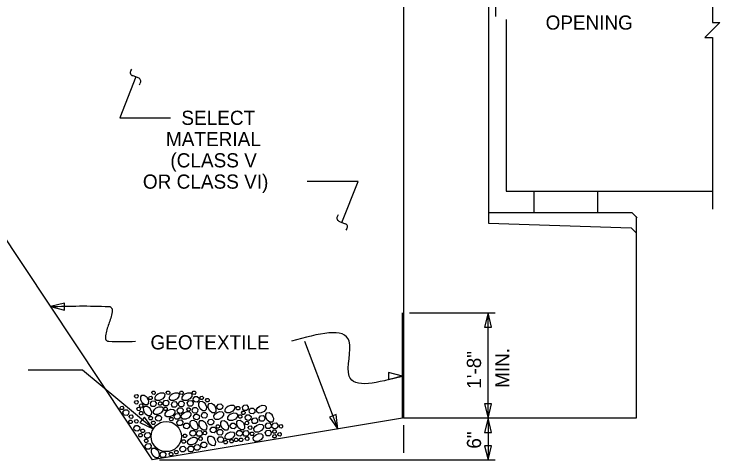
# Model space of a CAD drawing. Extents: x 0 to 2289, y 0 to 839.
# Drawn here: x 588.3 to 650.8, y 347.6 to 387.1 of the extents above; entities that cross this region are included whole.
import ezdxf

# ---------------------------------------------------------------- set-up
doc = ezdxf.new("R2010")
doc.units = 0
for name, color, linetype in [('Arrowhead Terminators', 7, 'Continuous'), ('Dimension Lines', 7, 'Continuous'), ('Mis Beam Bolsters', 7, 'Continuous'), ('Mis Object Lines', 7, 'Continuous'), ('Mis Object Lines CELL', 7, 'Continuous'), ('Miscellaneous Lines', 7, 'Continuous'), ('Plot Label', 7, 'Continuous'), ('Text CELL', 7, 'Continuous'), ('User Information Notes CELL', 7, 'Continuous')]:
    doc.layers.add(name, color=color, linetype=linetype)

# ---------------------------------------------------------------- blocks, each defined once
blk = doc.blocks.new('AH')
at = {"layer": 'Arrowhead Terminators'}
blk.add_lwpolyline([(0, 0), (-1.25, 0.3125), (-1.25, -0.3125)], close=True, dxfattribs=at)

msp = doc.modelspace()

# ---------------------------------------------------------------- linework, layer by layer
at = {"layer": 'Mis Beam Bolsters'}
for p, q in [((598.664, 382.078), (598.753, 382.239)), ((599.325, 381.452), (598.811, 381.654)), ((599.433, 380.856), (599.504, 380.974)), ((617.013, 369.346), (616.942, 369.229)), ((617.121, 368.75), (617.635, 368.548)), ((617.782, 368.124), (617.693, 367.963))]:
    msp.add_line(p, q, dxfattribs=at)
for points in [[(591.555, 361.216), (592.805, 360.903), (592.805, 361.528)], [(622.7, 355.067), (621.45, 355.379), (621.45, 354.754)], [(600.632, 350.384), (599.872, 351.424), (599.472, 350.944)], [(616.972, 350.378), (616.821, 351.657), (616.236, 351.435)]]:
    msp.add_lwpolyline(points, close=True, dxfattribs=at)
for centre, radius, start, end in [((598.89, 381.917), 0.276, 144.41215, 252.69773), ((599.246, 381.152), 0.311, 325.34371, 75.14258), ((617.2, 369.05), 0.311, 145.34371, 255.14258), ((617.556, 368.286), 0.276, 324.41215, 72.69773)]:
    msp.add_arc(centre, radius, start, end, dxfattribs=at)
at = {"layer": 'Mis Object Lines'}
for p, q in [((622.783, 402.801), (622.783, 351.346)), ((630.302, 402.801), (630.302, 368.61)), ((630.302, 369.55), (642.989, 369.55)), ((642.989, 369.55), (643.459, 369.08)), ((630.302, 368.61), (642.908, 368.17)), ((642.908, 368.17), (643.378, 367.7))]:
    msp.add_line(p, q, dxfattribs=at)
msp.add_circle((601.8, 349.71), 1.336, dxfattribs=at)
at = {"layer": 'Mis Object Lines CELL'}
for p, q in [((634.301, 371.427), (634.301, 369.547)), ((639.94, 371.427), (639.94, 369.547))]:
    msp.add_line(p, q, dxfattribs=at)
at = {"layer": 'Miscellaneous Lines'}
for p, q in [((563.071, 404.098), (600.57, 347.644)), ((622.7, 351.332), (622.7, 360.646)), ((622.7, 351.332), (600.57, 347.644))]:
    msp.add_line(p, q, dxfattribs=at)
at = {"layer": 'Plot Label'}
for p, q in [((630.928, 397.396), (630.928, 386.894)), ((623.325, 360.646), (630.893, 360.646)), ((630.266, 351.346), (630.266, 360.646)), ((614.023, 358.144), (616.972, 350.378)), ((630.266, 351.332), (630.266, 347.644)), ((622.783, 350.721), (622.783, 348.269)), ((601.195, 347.644), (630.891, 347.644))]:
    msp.add_line(p, q, dxfattribs=at)
for points in [[(599.104, 381.539), (597.686, 377.926), (602.168, 377.926)], [(617.342, 368.663), (618.76, 372.277), (614.278, 372.277)], [(600.632, 350.384), (594.389, 355.587), (589.586, 355.587)], [(598.999, 353.295), (599.083, 353.414), (599.217, 353.422), (599.311, 353.325), (599.297, 353.19), (599.214, 353.121), (599.082, 353.13), (599.019, 353.191), (598.999, 353.295)], [(600.128, 353.137), (600.232, 352.875), (600.211, 352.634), (600.102, 352.52), (599.907, 352.523), (599.685, 352.697), (599.551, 352.965), (599.546, 353.218), (599.647, 353.361), (599.849, 353.374), (600.029, 353.259), (600.134, 353.126)], [(600.248, 353.15), (600.332, 353.27), (600.466, 353.278), (600.56, 353.181), (600.546, 353.045), (600.463, 352.976), (600.331, 352.986), (600.268, 353.046), (600.248, 353.15)], [(600.522, 353.613), (600.606, 353.733), (600.741, 353.74), (600.834, 353.644), (600.82, 353.508), (600.737, 353.439), (600.605, 353.449), (600.543, 353.509), (600.522, 353.613)], [(601.045, 353.483), (601.307, 353.587), (601.548, 353.566), (601.662, 353.457), (601.659, 353.262), (601.485, 353.04), (601.217, 352.906), (600.964, 352.901), (600.821, 353.003), (600.808, 353.204), (600.923, 353.384), (601.056, 353.49)], [(601.807, 353.613), (601.892, 353.733), (602.026, 353.74), (602.119, 353.644), (602.105, 353.508), (602.023, 353.439), (601.89, 353.449), (601.828, 353.509), (601.808, 353.613)], [(602.313, 353.483), (602.575, 353.587), (602.816, 353.566), (602.93, 353.457), (602.927, 353.262), (602.753, 353.04), (602.485, 352.906), (602.232, 352.901), (602.089, 353.003), (602.076, 353.204), (602.191, 353.384), (602.324, 353.49)], [(602.99, 353.613), (603.074, 353.733), (603.208, 353.74), (603.301, 353.644), (603.288, 353.508), (603.205, 353.439), (603.072, 353.449), (603.01, 353.509), (602.99, 353.613)], [(603.444, 353.483), (603.706, 353.587), (603.947, 353.566), (604.061, 353.457), (604.058, 353.262), (603.884, 353.04), (603.616, 352.906), (603.363, 352.901), (603.22, 353.003), (603.207, 353.204), (603.322, 353.384), (603.455, 353.49)], [(604.104, 353.613), (604.188, 353.733), (604.322, 353.74), (604.415, 353.644), (604.402, 353.508), (604.319, 353.439), (604.186, 353.449), (604.124, 353.509), (604.104, 353.613)], [(604.772, 353.15), (604.856, 353.27), (604.99, 353.278), (605.083, 353.181), (605.07, 353.045), (604.987, 352.976), (604.855, 352.986), (604.792, 353.046), (604.772, 353.15)], [(598.999, 352.76), (599.083, 352.879), (599.217, 352.887), (599.311, 352.79), (599.297, 352.655), (599.214, 352.586), (599.082, 352.595), (599.019, 352.656), (598.999, 352.76)], [(600.396, 352.655), (600.536, 352.855), (600.76, 352.867), (600.915, 352.706), (600.893, 352.48), (600.754, 352.365), (600.534, 352.381), (600.43, 352.482), (600.396, 352.655)], [(601.102, 352.658), (601.186, 352.778), (601.32, 352.786), (601.413, 352.689), (601.4, 352.553), (601.317, 352.484), (601.185, 352.494), (601.122, 352.554), (601.102, 352.658)], [(601.515, 352.711), (601.656, 352.91), (601.879, 352.923), (602.035, 352.762), (602.012, 352.536), (601.874, 352.421), (601.653, 352.437), (601.549, 352.538), (601.516, 352.711)], [(602.251, 352.59), (602.391, 352.79), (602.615, 352.802), (602.77, 352.641), (602.748, 352.415), (602.61, 352.3), (602.389, 352.316), (602.285, 352.417), (602.251, 352.59)], [(602.872, 352.644), (603.012, 352.844), (603.236, 352.856), (603.391, 352.695), (603.369, 352.469), (603.231, 352.354), (603.01, 352.37), (602.906, 352.471), (602.872, 352.644)], [(603.663, 352.682), (603.803, 352.881), (604.027, 352.894), (604.182, 352.733), (604.159, 352.507), (604.021, 352.392), (603.801, 352.408), (603.697, 352.509), (603.663, 352.682)], [(604.182, 353.046), (604.322, 353.245), (604.546, 353.258), (604.701, 353.097), (604.679, 352.871), (604.54, 352.756), (604.32, 352.772), (604.216, 352.873), (604.182, 353.046)], [(605.251, 352.596), (605.355, 352.334), (605.334, 352.093), (605.226, 351.979), (605.03, 351.983), (604.808, 352.156), (604.674, 352.425), (604.67, 352.677), (604.771, 352.82), (604.972, 352.833), (605.152, 352.718), (605.258, 352.586)], [(605.286, 352.945), (605.37, 353.064), (605.504, 353.072), (605.598, 352.975), (605.584, 352.84), (605.501, 352.771), (605.369, 352.78), (605.306, 352.841), (605.286, 352.945)], [(606.092, 352.416), (606.196, 352.154), (606.175, 351.914), (606.066, 351.799), (605.871, 351.803), (605.649, 351.977), (605.515, 352.245), (605.51, 352.498), (605.611, 352.64), (605.813, 352.654), (605.993, 352.538), (606.098, 352.406)], [(597.714, 352.264), (597.798, 352.383), (597.932, 352.391), (598.026, 352.294), (598.012, 352.159), (597.929, 352.09), (597.797, 352.099), (597.734, 352.16), (597.714, 352.264)], [(597.973, 351.866), (598.113, 352.065), (598.336, 352.078), (598.492, 351.916), (598.469, 351.691), (598.331, 351.576), (598.11, 351.592), (598.007, 351.692), (597.973, 351.866)], [(599.202, 352.169), (599.286, 352.289), (599.42, 352.297), (599.514, 352.2), (599.5, 352.064), (599.417, 351.995), (599.285, 352.005), (599.222, 352.065), (599.202, 352.169)], [(599.423, 352.465), (599.507, 352.584), (599.642, 352.592), (599.735, 352.495), (599.721, 352.36), (599.639, 352.291), (599.506, 352.3), (599.444, 352.361), (599.424, 352.464)], [(600.383, 352.171), (600.487, 351.909), (600.466, 351.668), (600.357, 351.554), (600.162, 351.557), (599.94, 351.731), (599.806, 351.999), (599.802, 352.252), (599.903, 352.394), (600.104, 352.408), (600.284, 352.292), (600.39, 352.16)], [(600.898, 352.243), (601.16, 352.347), (601.401, 352.327), (601.515, 352.218), (601.512, 352.022), (601.338, 351.8), (601.07, 351.666), (600.817, 351.662), (600.675, 351.763), (600.661, 351.964), (600.777, 352.145), (600.909, 352.25)], [(601.579, 352.182), (601.663, 352.301), (601.798, 352.309), (601.891, 352.212), (601.877, 352.077), (601.794, 352.008), (601.662, 352.017), (601.6, 352.078), (601.579, 352.182)], [(601.942, 352.028), (602.204, 352.132), (602.445, 352.111), (602.559, 352.003), (602.556, 351.807), (602.382, 351.585), (602.114, 351.451), (601.861, 351.447), (601.719, 351.548), (601.705, 351.749), (601.821, 351.93), (601.953, 352.035)], [(602.772, 352.054), (602.912, 352.253), (603.136, 352.266), (603.291, 352.105), (603.269, 351.879), (603.131, 351.764), (602.91, 351.78), (602.806, 351.881), (602.772, 352.054)], [(603.622, 352.136), (603.706, 352.255), (603.84, 352.263), (603.933, 352.166), (603.92, 352.031), (603.837, 351.962), (603.704, 351.971), (603.642, 352.032), (603.622, 352.136)], [(604.081, 352.084), (604.221, 352.283), (604.445, 352.296), (604.6, 352.135), (604.577, 351.909), (604.439, 351.794), (604.219, 351.81), (604.115, 351.911), (604.081, 352.084)], [(606.278, 352.391), (606.418, 352.59), (606.642, 352.603), (606.798, 352.442), (606.775, 352.216), (606.637, 352.101), (606.416, 352.117), (606.312, 352.218), (606.279, 352.391)], [(607.236, 352.392), (607.498, 352.496), (607.738, 352.475), (607.853, 352.366), (607.849, 352.171), (607.676, 351.949), (607.407, 351.815), (607.154, 351.81), (607.012, 351.912), (606.999, 352.113), (607.114, 352.293), (607.246, 352.399)], [(607.997, 352.252), (608.081, 352.371), (608.215, 352.379), (608.309, 352.282), (608.295, 352.147), (608.212, 352.078), (608.08, 352.087), (608.017, 352.148), (607.997, 352.252)], [(608.538, 352.301), (608.678, 352.501), (608.902, 352.513), (609.057, 352.352), (609.035, 352.126), (608.897, 352.012), (608.676, 352.028), (608.572, 352.128), (608.538, 352.301)], [(609.124, 352.025), (609.264, 352.224), (609.488, 352.237), (609.643, 352.075), (609.621, 351.85), (609.483, 351.735), (609.262, 351.751), (609.158, 351.851), (609.124, 352.025)], [(610.029, 352.372), (610.291, 352.476), (610.532, 352.455), (610.646, 352.346), (610.642, 352.151), (610.469, 351.929), (610.2, 351.795), (609.948, 351.791), (609.805, 351.892), (609.792, 352.093), (609.907, 352.273), (610.039, 352.379)], [(598.534, 351.492), (598.618, 351.612), (598.752, 351.619), (598.846, 351.523), (598.832, 351.387), (598.749, 351.318), (598.617, 351.328), (598.555, 351.388), (598.534, 351.492)], [(599.423, 351.8), (599.507, 351.92), (599.642, 351.928), (599.735, 351.831), (599.721, 351.695), (599.639, 351.626), (599.506, 351.636), (599.444, 351.696), (599.424, 351.8)], [(600.272, 351.358), (600.356, 351.477), (600.49, 351.485), (600.584, 351.388), (600.57, 351.253), (600.487, 351.184), (600.355, 351.193), (600.292, 351.254), (600.272, 351.358)], [(600.856, 351.366), (600.996, 351.565), (601.22, 351.578), (601.375, 351.416), (601.353, 351.191), (601.215, 351.076), (600.994, 351.092), (600.89, 351.192), (600.856, 351.366)], [(602.508, 351.527), (602.649, 351.726), (602.872, 351.739), (603.028, 351.578), (603.005, 351.352), (602.867, 351.237), (602.646, 351.253), (602.542, 351.354), (602.509, 351.527)], [(603.366, 351.817), (603.628, 351.92), (603.868, 351.9), (603.983, 351.791), (603.979, 351.596), (603.805, 351.374), (603.537, 351.239), (603.284, 351.235), (603.142, 351.336), (603.128, 351.538), (603.244, 351.718), (603.376, 351.823)], [(604.213, 351.488), (604.353, 351.687), (604.576, 351.7), (604.732, 351.538), (604.709, 351.313), (604.571, 351.198), (604.35, 351.214), (604.246, 351.314), (604.213, 351.488)], [(604.905, 351.639), (605.045, 351.838), (605.268, 351.851), (605.424, 351.69), (605.401, 351.464), (605.263, 351.349), (605.042, 351.365), (604.938, 351.466), (604.905, 351.639)], [(606.251, 351.811), (606.513, 351.915), (606.754, 351.894), (606.868, 351.785), (606.864, 351.59), (606.691, 351.368), (606.423, 351.234), (606.17, 351.229), (606.027, 351.33), (606.014, 351.532), (606.129, 351.712), (606.262, 351.817)], [(607.476, 351.704), (607.738, 351.808), (607.978, 351.787), (608.093, 351.678), (608.089, 351.483), (607.915, 351.261), (607.647, 351.127), (607.394, 351.122), (607.252, 351.223), (607.238, 351.425), (607.354, 351.605), (607.486, 351.71)], [(608.186, 351.515), (608.27, 351.634), (608.404, 351.642), (608.497, 351.545), (608.484, 351.41), (608.401, 351.341), (608.268, 351.35), (608.206, 351.411), (608.186, 351.515)], [(608.46, 351.823), (608.544, 351.943), (608.678, 351.95), (608.771, 351.854), (608.758, 351.718), (608.675, 351.649), (608.542, 351.659), (608.48, 351.719), (608.46, 351.823)], [(608.778, 351.428), (608.918, 351.627), (609.142, 351.64), (609.297, 351.478), (609.275, 351.253), (609.137, 351.138), (608.916, 351.154), (608.812, 351.254), (608.778, 351.427)], [(610.008, 351.356), (610.148, 351.555), (610.371, 351.568), (610.527, 351.407), (610.504, 351.181), (610.366, 351.066), (610.145, 351.082), (610.042, 351.183), (610.008, 351.356)], [(611.18, 351.588), (611.283, 351.326), (611.263, 351.086), (611.154, 350.971), (610.959, 350.975), (610.737, 351.149), (610.603, 351.417), (610.598, 351.67), (610.699, 351.812), (610.901, 351.826), (611.081, 351.71), (611.186, 351.578)], [(598.486, 351.033), (598.57, 351.152), (598.704, 351.16), (598.798, 351.063), (598.784, 350.928), (598.701, 350.859), (598.569, 350.868), (598.506, 350.929), (598.486, 351.033)], [(598.996, 351.081), (599.08, 351.2), (599.214, 351.208), (599.308, 351.111), (599.294, 350.976), (599.211, 350.907), (599.079, 350.917), (599.017, 350.977), (598.996, 351.081)], [(600.504, 350.954), (600.588, 351.073), (600.722, 351.081), (600.815, 350.984), (600.802, 350.849), (600.719, 350.78), (600.586, 350.79), (600.524, 350.85), (600.504, 350.954)], [(602.092, 351.266), (602.176, 351.385), (602.31, 351.393), (602.403, 351.296), (602.39, 351.161), (602.307, 351.092), (602.174, 351.101), (602.112, 351.162), (602.092, 351.266)], [(602.746, 350.965), (602.886, 351.164), (603.11, 351.177), (603.266, 351.016), (603.243, 350.79), (603.105, 350.675), (602.884, 350.691), (602.78, 350.792), (602.747, 350.965)], [(603.332, 350.688), (603.472, 350.887), (603.696, 350.9), (603.851, 350.739), (603.829, 350.513), (603.691, 350.398), (603.47, 350.414), (603.366, 350.515), (603.332, 350.688)], [(604.504, 350.92), (604.608, 350.658), (604.587, 350.417), (604.478, 350.303), (604.283, 350.307), (604.061, 350.48), (603.927, 350.749), (603.923, 351.001), (604.024, 351.144), (604.225, 351.157), (604.405, 351.042), (604.511, 350.91)], [(605.285, 350.901), (605.389, 350.639), (605.368, 350.398), (605.259, 350.284), (605.064, 350.288), (604.842, 350.461), (604.708, 350.73), (604.703, 350.982), (604.805, 351.125), (605.006, 351.138), (605.186, 351.023), (605.292, 350.89)], [(605.478, 351.028), (605.618, 351.227), (605.842, 351.24), (605.997, 351.079), (605.975, 350.853), (605.836, 350.738), (605.616, 350.754), (605.512, 350.855), (605.478, 351.028)], [(607.203, 350.886), (607.307, 350.624), (607.286, 350.383), (607.177, 350.269), (606.982, 350.273), (606.76, 350.446), (606.626, 350.715), (606.621, 350.968), (606.723, 351.11), (606.924, 351.123), (607.104, 351.008), (607.21, 350.876)], [(607.455, 350.688), (607.595, 350.887), (607.818, 350.9), (607.974, 350.739), (607.951, 350.513), (607.813, 350.398), (607.592, 350.414), (607.488, 350.515), (607.455, 350.688)], [(608.626, 350.92), (608.73, 350.658), (608.709, 350.417), (608.601, 350.303), (608.405, 350.307), (608.183, 350.48), (608.049, 350.749), (608.045, 351.001), (608.146, 351.144), (608.347, 351.157), (608.528, 351.042), (608.633, 350.91)], [(608.768, 350.932), (608.852, 351.052), (608.986, 351.059), (609.08, 350.963), (609.066, 350.827), (608.983, 350.758), (608.851, 350.768), (608.788, 350.828), (608.768, 350.932)], [(609.364, 351.151), (609.504, 351.35), (609.728, 351.363), (609.883, 351.201), (609.861, 350.976), (609.722, 350.861), (609.502, 350.877), (609.398, 350.977), (609.364, 351.151)], [(609.787, 350.689), (610.049, 350.792), (610.29, 350.772), (610.404, 350.663), (610.4, 350.468), (610.227, 350.246), (609.959, 350.111), (609.706, 350.107), (609.563, 350.208), (609.55, 350.41), (609.665, 350.59), (609.798, 350.695)], [(610.568, 350.707), (610.708, 350.906), (610.932, 350.919), (611.087, 350.758), (611.065, 350.532), (610.927, 350.417), (610.706, 350.433), (610.602, 350.534), (610.568, 350.707)], [(611.144, 350.698), (611.284, 350.898), (611.508, 350.91), (611.664, 350.749), (611.641, 350.523), (611.503, 350.408), (611.282, 350.424), (611.178, 350.525), (611.145, 350.698)], [(598.932, 350.483), (599.072, 350.682), (599.296, 350.695), (599.451, 350.534), (599.429, 350.308), (599.291, 350.193), (599.07, 350.209), (598.966, 350.31), (598.932, 350.483)], [(599.565, 350.243), (599.649, 350.363), (599.783, 350.371), (599.876, 350.274), (599.863, 350.138), (599.78, 350.069), (599.648, 350.079), (599.585, 350.14), (599.565, 350.243)], [(603.893, 350.038), (604.033, 350.238), (604.256, 350.25), (604.412, 350.089), (604.389, 349.863), (604.251, 349.749), (604.03, 349.765), (603.927, 349.865), (603.893, 350.038)], [(604.469, 350.03), (604.609, 350.229), (604.833, 350.242), (604.988, 350.081), (604.965, 349.855), (604.827, 349.74), (604.607, 349.756), (604.503, 349.857), (604.469, 350.03)], [(605.055, 350.049), (605.139, 350.169), (605.273, 350.177), (605.367, 350.08), (605.353, 349.944), (605.27, 349.875), (605.138, 349.885), (605.075, 349.946), (605.055, 350.049)], [(605.693, 350.335), (605.834, 350.534), (606.057, 350.547), (606.213, 350.386), (606.19, 350.16), (606.052, 350.045), (605.831, 350.061), (605.727, 350.162), (605.694, 350.335)], [(606.214, 350.619), (606.298, 350.738), (606.432, 350.746), (606.525, 350.649), (606.512, 350.514), (606.429, 350.445), (606.296, 350.454), (606.234, 350.515), (606.214, 350.619)], [(606.285, 350.137), (606.425, 350.336), (606.649, 350.349), (606.804, 350.188), (606.782, 349.962), (606.644, 349.847), (606.423, 349.863), (606.319, 349.964), (606.285, 350.137)], [(608.015, 350.038), (608.155, 350.238), (608.379, 350.25), (608.534, 350.089), (608.512, 349.863), (608.374, 349.749), (608.153, 349.765), (608.049, 349.865), (608.015, 350.038)], [(608.591, 350.03), (608.731, 350.229), (608.955, 350.242), (609.11, 350.081), (609.088, 349.855), (608.95, 349.74), (608.729, 349.756), (608.625, 349.857), (608.591, 350.03)], [(609.059, 350.521), (609.143, 350.64), (609.278, 350.648), (609.371, 350.551), (609.357, 350.416), (609.275, 350.347), (609.142, 350.357), (609.08, 350.417), (609.06, 350.521)], [(610.563, 350.06), (610.703, 350.259), (610.926, 350.272), (611.082, 350.11), (611.059, 349.884), (610.921, 349.77), (610.7, 349.786), (610.597, 349.886), (610.563, 350.059)], [(611.217, 350.186), (611.301, 350.306), (611.435, 350.313), (611.529, 350.217), (611.515, 350.081), (611.432, 350.012), (611.3, 350.022), (611.237, 350.082), (611.217, 350.186)], [(611.782, 350.637), (611.866, 350.756), (612, 350.764), (612.093, 350.667), (612.08, 350.532), (611.997, 350.463), (611.864, 350.472), (611.802, 350.533), (611.782, 350.637)], [(599.365, 349.853), (599.449, 349.972), (599.583, 349.98), (599.676, 349.883), (599.663, 349.748), (599.58, 349.679), (599.447, 349.689), (599.385, 349.749), (599.365, 349.853)], [(599.883, 349.848), (600.024, 350.047), (600.247, 350.06), (600.403, 349.899), (600.38, 349.673), (600.242, 349.558), (600.021, 349.574), (599.917, 349.675), (599.884, 349.848)], [(603.3, 349.804), (603.384, 349.924), (603.518, 349.932), (603.612, 349.835), (603.598, 349.699), (603.515, 349.631), (603.383, 349.64), (603.32, 349.701), (603.3, 349.804)], [(603.924, 349.552), (604.186, 349.656), (604.427, 349.635), (604.541, 349.527), (604.538, 349.331), (604.364, 349.109), (604.096, 348.975), (603.843, 348.971), (603.701, 349.072), (603.687, 349.273), (603.803, 349.453), (603.935, 349.559)], [(604.673, 349.548), (604.757, 349.668), (604.891, 349.675), (604.984, 349.579), (604.971, 349.443), (604.888, 349.374), (604.755, 349.384), (604.693, 349.444), (604.673, 349.548)], [(606.051, 349.52), (606.155, 349.258), (606.134, 349.017), (606.025, 348.903), (605.83, 348.907), (605.608, 349.08), (605.474, 349.348), (605.47, 349.601), (605.571, 349.744), (605.772, 349.757), (605.952, 349.642), (606.058, 349.509)], [(606.348, 349.482), (606.488, 349.681), (606.711, 349.694), (606.867, 349.533), (606.844, 349.307), (606.706, 349.192), (606.485, 349.208), (606.381, 349.309), (606.348, 349.482)], [(607.234, 350.02), (607.496, 350.124), (607.736, 350.103), (607.851, 349.995), (607.847, 349.799), (607.674, 349.577), (607.405, 349.443), (607.152, 349.439), (607.01, 349.54), (606.997, 349.741), (607.112, 349.921), (607.244, 350.027)], [(607.825, 349.45), (607.909, 349.569), (608.043, 349.577), (608.137, 349.48), (608.123, 349.345), (608.04, 349.276), (607.908, 349.285), (607.846, 349.346), (607.825, 349.45)], [(608.259, 349.45), (608.343, 349.569), (608.478, 349.577), (608.571, 349.48), (608.557, 349.345), (608.474, 349.276), (608.342, 349.285), (608.28, 349.346), (608.259, 349.45)], [(608.795, 349.548), (608.879, 349.668), (609.013, 349.675), (609.106, 349.579), (609.093, 349.443), (609.01, 349.374), (608.878, 349.384), (608.815, 349.444), (608.795, 349.548)], [(609.228, 349.968), (609.312, 350.088), (609.447, 350.096), (609.54, 349.999), (609.526, 349.863), (609.444, 349.794), (609.311, 349.804), (609.249, 349.865), (609.229, 349.968)], [(609.736, 349.862), (609.998, 349.966), (610.239, 349.946), (610.353, 349.837), (610.349, 349.641), (610.176, 349.42), (609.908, 349.285), (609.655, 349.281), (609.512, 349.382), (609.499, 349.583), (609.614, 349.764), (609.747, 349.869)], [(611.217, 349.758), (611.301, 349.877), (611.435, 349.885), (611.529, 349.788), (611.515, 349.653), (611.432, 349.584), (611.3, 349.593), (611.237, 349.654), (611.217, 349.758)], [(611.663, 349.929), (611.747, 350.049), (611.881, 350.056), (611.974, 349.96), (611.961, 349.824), (611.878, 349.755), (611.745, 349.765), (611.683, 349.825), (611.663, 349.929)], [(599.873, 349.352), (599.957, 349.472), (600.092, 349.48), (600.185, 349.383), (600.171, 349.247), (600.089, 349.178), (599.956, 349.188), (599.894, 349.248), (599.873, 349.352)], [(599.946, 348.874), (600.086, 349.073), (600.31, 349.086), (600.465, 348.925), (600.443, 348.699), (600.304, 348.584), (600.084, 348.6), (599.98, 348.701), (599.946, 348.874)], [(603.194, 349.292), (603.278, 349.411), (603.412, 349.419), (603.505, 349.322), (603.492, 349.187), (603.409, 349.118), (603.276, 349.127), (603.214, 349.188), (603.194, 349.292)], [(604.268, 348.792), (604.408, 348.991), (604.631, 349.004), (604.787, 348.843), (604.764, 348.617), (604.626, 348.502), (604.405, 348.518), (604.301, 348.619), (604.268, 348.792)], [(604.867, 349.01), (605.007, 349.21), (605.231, 349.222), (605.386, 349.061), (605.363, 348.835), (605.225, 348.721), (605.005, 348.737), (604.901, 348.837), (604.867, 349.01)], [(606.898, 349.232), (606.982, 349.351), (607.117, 349.359), (607.21, 349.262), (607.196, 349.127), (607.113, 349.058), (606.981, 349.067), (606.919, 349.128), (606.898, 349.232)], [(607.422, 349.318), (607.506, 349.438), (607.641, 349.445), (607.734, 349.349), (607.72, 349.213), (607.637, 349.144), (607.505, 349.154), (607.443, 349.214), (607.422, 349.318)], [(601.079, 348.445), (601.183, 348.183), (601.162, 347.942), (601.053, 347.828), (600.858, 347.831), (600.636, 348.005), (600.502, 348.273), (600.497, 348.526), (600.598, 348.668), (600.8, 348.682), (600.98, 348.566), (601.086, 348.434)], [(601.247, 348.137), (601.387, 348.336), (601.611, 348.349), (601.766, 348.188), (601.744, 347.962), (601.606, 347.847), (601.385, 347.863), (601.281, 347.964), (601.247, 348.137)], [(602.071, 348.179), (602.155, 348.299), (602.289, 348.306), (602.382, 348.21), (602.369, 348.074), (602.286, 348.005), (602.153, 348.015), (602.091, 348.075), (602.071, 348.179)], [(602.542, 348.351), (602.626, 348.471), (602.76, 348.479), (602.853, 348.382), (602.84, 348.246), (602.757, 348.177), (602.624, 348.187), (602.562, 348.247), (602.542, 348.351)], [(603.002, 348.637), (603.142, 348.837), (603.365, 348.849), (603.521, 348.688), (603.498, 348.462), (603.36, 348.347), (603.139, 348.363), (603.036, 348.464), (603.002, 348.637)], [(603.724, 348.646), (603.864, 348.845), (604.088, 348.858), (604.243, 348.696), (604.221, 348.471), (604.083, 348.356), (603.862, 348.372), (603.758, 348.472), (603.724, 348.646)]]:
    msp.add_lwpolyline(points, dxfattribs=at)
for points in [[(591.555, 361.216), (596.721, 361.216), (596.808, 361.207), (596.879, 361.181), (596.973, 361.084), (597.009, 360.736), (596.721, 359.68), (596.433, 358.624), (596.469, 358.276), (596.564, 358.179), (596.634, 358.153), (596.721, 358.144), (599.075, 358.144)], [(622.7, 355.067), (617.977, 355.067), (617.977, 358.144), (612.891, 358.144)]]:
    msp.add_spline(points, degree=3, dxfattribs=at)
at = {"layer": 'Text CELL'}
for p, q in [((650.1, 391.767), (650.1, 386.358)), ((631.868, 386.621), (631.868, 371.429)), ((650.097, 385.029), (650.097, 369.845)), ((631.868, 371.429), (650.097, 371.429))]:
    msp.add_line(p, q, dxfattribs=at)
msp.add_lwpolyline([(650.1, 386.358), (650.763, 386.358), (649.434, 385.029), (650.097, 385.029)], dxfattribs=at)
at = {"layer": 'User Information Notes CELL'}
for p, q in [((643.357, 369.183), (643.357, 351.346)), ((643.357, 351.346), (622.783, 351.346))]:
    msp.add_line(p, q, dxfattribs=at)

# ---------------------------------------------------------------- block references
at = {"layer": 'Mis Beam Bolsters'}
for p, xscale, yscale, rotation in [((630.266, 360.646), 1.0043453379429395, 1.0043453379429395, 90), ((630.266, 351.346), 1.0043453379429395, 1.0043453379429395, -90), ((630.266, 351.332), 1.0000040000119998, 1.0000040000119998, 90), ((630.266, 347.644), 1.0000040000119998, 1.0000040000119998, -90)]:
    msp.add_blockref('AH', p, dxfattribs=dict(at, xscale=xscale, yscale=yscale, rotation=rotation))

# ---------------------------------------------------------------- texts
at = {"layer": 'Dimension Lines'}
for s, height, p in [('OPENING', 1.25, (635.353, 385.729)), ('SELECT', 1.2554, (603.137, 377.298)), ('MATERIAL', 1.2554, (601.773, 375.415)), ('(CLASS V', 1.2554, (602.163, 373.532)), ('OR CLASS VI)', 1.25543, (599.732, 371.649)), ('GEOTEXTILE', 1.2554, (600.404, 357.421))]:
    msp.add_text(s, height=height, dxfattribs=at).set_placement(p)
for s, height, p in [('1\'-8"', 1.2516, (629.64, 353.946)), ('MIN.', 1.2516, (632.143, 354.015)), ('6"', 1.25, (629.641, 348.637))]:
    msp.add_text(s, height=height, rotation=90, dxfattribs=at).set_placement(p)

doc.saveas('drawing.dxf')
